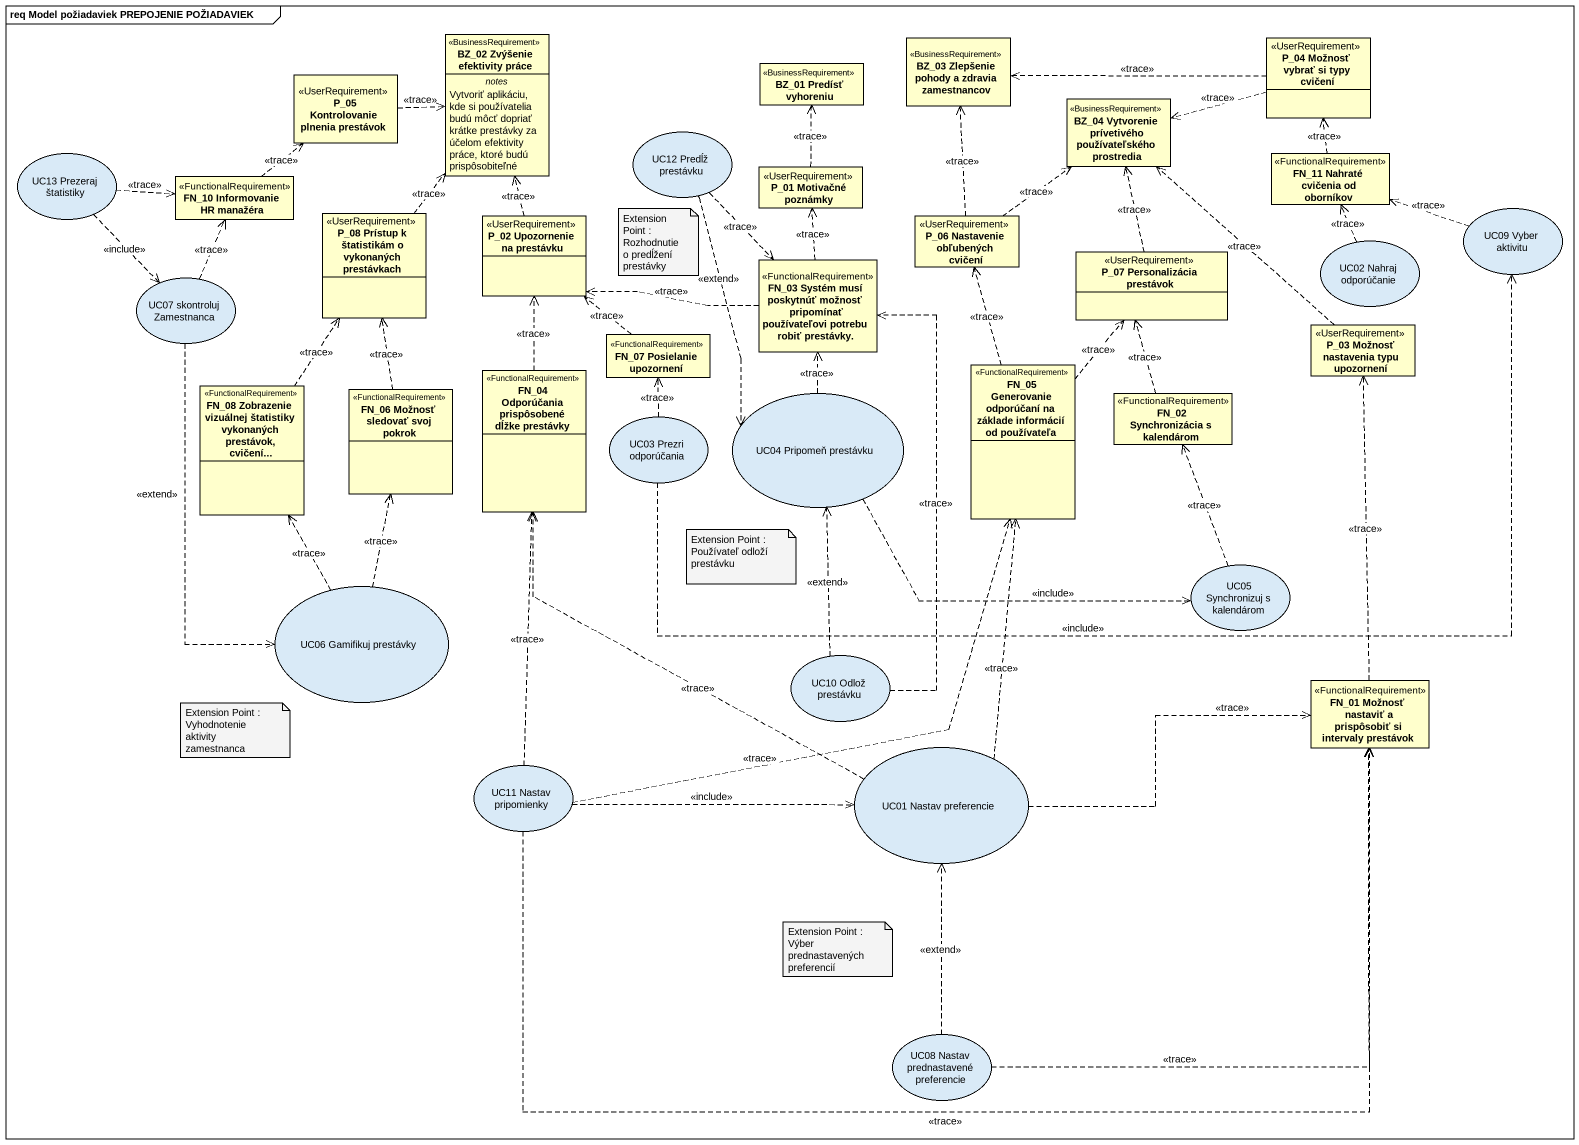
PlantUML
@startuml
mainframe req Model požiadaviek PREPOJENIE POŽIADAVIEK
allowmixing
hide circle
hide empty members
class "BZ_02 Zvýšenie efektivity práce" as BZ_02_Zvýšenie_efektivity <<BusinessRequirement>> {
  -- notes --
  Vytvoriť aplikáciu, kde si používatelia budú môcť dopriať krátke prestávky za účelom efektivity práce, ktoré budú prispôsobiteľné
}
class "BZ_03 Zlepšenie pohody a zdravia zamestnancov" as BZ_03_Zlepšenie_pohody_a <<BusinessRequirement>>
class "P_04 Možnosť vybrať si typy cvičení" as P_04_Možnosť_vybrať_si_typy <<UserRequirement>>
class "P_05 Kontrolovanie plnenia prestávok" as P_05_Kontrolovanie_plnenia <<UserRequirement>>
class "BZ_01 Predísť vyhoreniu" as BZ_01_Predísť_vyhoreniu <<BusinessRequirement>>
class "BZ_04 Vytvorenie prívetivého používateľského prostredia" as BZ_04_Vytvorenie <<BusinessRequirement>>
usecase "UC12 Predĺž prestávku" as UC12_Predĺž_prestávku
usecase "UC13 Prezeraj štatistiky" as UC13_Prezeraj_štatistiky
class "FN_10 Informovanie HR manažéra" as FN_10_Informovanie_HR <<FunctionalRequirement>>
class "P_01 Motivačné poznámky" as P_01_Motivačné_poznámky <<UserRequirement>>
class "FN_11 Nahraté cvičenia od oborníkov" as FN_11_Nahraté_cvičenia_od <<FunctionalRequirement>>
class "P_08 Prístup k štatistikám o vykonaných prestávkach" as P_08_Prístup_k_štatistikám <<UserRequirement>>
class "P_02 Upozornenie na prestávku" as P_02_Upozornenie_na <<UserRequirement>>
class "P_06 Nastavenie obľubených cvičení" as P_06_Nastavenie_obľubených <<UserRequirement>>
usecase "UC09 Vyber aktivitu" as UC09_Vyber_aktivitu
class "FN_03 Systém musí poskytnúť možnosť pripomínať používateľovi potrebu robiť prestávky." as FN_03_Systém_musí_poskytnúť <<FunctionalRequirement>>
class "P_07 Personalizácia prestávok" as P_07_Personalizácia <<UserRequirement>>
usecase "UC02 Nahraj odporúčanie" as UC02_Nahraj_odporúčanie
usecase "UC07 skontroluj Zamestnanca" as UC07_skontroluj_Zamestnanca
class "FN_07 Posielanie upozornení" as FN_07_Posielanie_upozornení <<FunctionalRequirement>>
class "P_03 Možnosť nastavenia typu upozornení" as P_03_Možnosť_nastavenia <<UserRequirement>>
class "FN_08 Zobrazenie vizuálnej štatistiky vykonaných prestávok, cvičení..." as FN_08_Zobrazenie_vizuálnej <<FunctionalRequirement>>
class "FN_06 Možnosť sledovať svoj pokrok" as FN_06_Možnosť_sledovať_svoj <<FunctionalRequirement>>
class "FN_04 Odporúčania prispôsobené dĺžke prestávky" as FN_04_Odporúčania <<FunctionalRequirement>>
usecase "UC04 Pripomeň prestávku" as UC04_Pripomeň_prestávku
class "FN_05 Generovanie odporúčaní na základe informácií od používateľa" as FN_05_Generovanie <<FunctionalRequirement>>
class "FN_02 Synchronizácia s kalendárom" as FN_02_Synchronizácia_s <<FunctionalRequirement>>
usecase "UC03 Prezri odporúčania" as UC03_Prezri_odporúčania
usecase "UC05 Synchronizuj s kalendárom" as UC05_Synchronizuj_s
usecase "UC06 Gamifikuj prestávky" as UC06_Gamifikuj_prestávky
usecase "UC10 Odlož prestávku" as UC10_Odlož_prestávku
class "FN_01 Možnosť nastaviť a prispôsobiť si intervaly prestávok" as FN_01_Možnosť_nastaviť_a <<FunctionalRequirement>>
usecase "UC11 Nastav pripomienky" as UC11_Nastav_pripomienky
usecase "UC01 Nastav preferencie" as UC01_Nastav_preferencie
usecase "UC08 Nastav prednastavené preferencie" as UC08_Nastav_prednastavené
P_04_Možnosť_vybrať_si_typy .left.> BZ_03_Zlepšenie_pohody_a : <<trace>>
P_04_Možnosť_vybrať_si_typy .left.> BZ_04_Vytvorenie : <<trace>>
P_05_Kontrolovanie_plnenia .right.> BZ_02_Zvýšenie_efektivity : <<trace>>
UC12_Predĺž_prestávku ..> FN_03_Systém_musí_poskytnúť : <<trace>>
UC12_Predĺž_prestávku ..> UC04_Pripomeň_prestávku : <<extend>>
UC13_Prezeraj_štatistiky .right.> FN_10_Informovanie_HR : <<trace>>
UC13_Prezeraj_štatistiky ..> UC07_skontroluj_Zamestnanca : <<include>>
FN_10_Informovanie_HR .up.> P_05_Kontrolovanie_plnenia : <<trace>>
P_01_Motivačné_poznámky .up.> BZ_01_Predísť_vyhoreniu : <<trace>>
FN_11_Nahraté_cvičenia_od .up.> P_04_Možnosť_vybrať_si_typy : <<trace>>
P_08_Prístup_k_štatistikám .up.> BZ_02_Zvýšenie_efektivity : <<trace>>
P_02_Upozornenie_na .up.> BZ_02_Zvýšenie_efektivity : <<trace>>
P_06_Nastavenie_obľubených .up.> BZ_03_Zlepšenie_pohody_a : <<trace>>
P_06_Nastavenie_obľubených .up.> BZ_04_Vytvorenie : <<trace>>
UC09_Vyber_aktivitu .left.> FN_11_Nahraté_cvičenia_od : <<trace>>
FN_03_Systém_musí_poskytnúť .up.> P_01_Motivačné_poznámky : <<trace>>
FN_03_Systém_musí_poskytnúť .left.> P_02_Upozornenie_na : <<trace>>
P_07_Personalizácia .up.> BZ_04_Vytvorenie : <<trace>>
UC02_Nahraj_odporúčanie .up.> FN_11_Nahraté_cvičenia_od : <<trace>>
UC07_skontroluj_Zamestnanca .up.> FN_10_Informovanie_HR : <<trace>>
UC07_skontroluj_Zamestnanca ..> UC06_Gamifikuj_prestávky : <<extend>>
FN_07_Posielanie_upozornení .up.> P_02_Upozornenie_na : <<trace>>
P_03_Možnosť_nastavenia .up.> BZ_04_Vytvorenie : <<trace>>
FN_08_Zobrazenie_vizuálnej .up.> P_08_Prístup_k_štatistikám : <<trace>>
FN_06_Možnosť_sledovať_svoj .up.> P_08_Prístup_k_štatistikám : <<trace>>
FN_04_Odporúčania .up.> P_02_Upozornenie_na : <<trace>>
UC04_Pripomeň_prestávku .up.> FN_03_Systém_musí_poskytnúť : <<trace>>
UC04_Pripomeň_prestávku .right.> UC05_Synchronizuj_s : <<include>>
FN_05_Generovanie .up.> P_06_Nastavenie_obľubených : <<trace>>
FN_05_Generovanie .up.> P_07_Personalizácia : <<trace>>
FN_02_Synchronizácia_s .up.> P_07_Personalizácia : <<trace>>
UC03_Prezri_odporúčania .right.> UC09_Vyber_aktivitu : <<include>>
UC03_Prezri_odporúčania .up.> FN_07_Posielanie_upozornení : <<trace>>
UC05_Synchronizuj_s .up.> FN_02_Synchronizácia_s : <<trace>>
UC06_Gamifikuj_prestávky .up.> FN_08_Zobrazenie_vizuálnej : <<trace>>
UC06_Gamifikuj_prestávky .up.> FN_06_Možnosť_sledovať_svoj : <<trace>>
UC10_Odlož_prestávku .up.> FN_03_Systém_musí_poskytnúť : <<trace>>
UC10_Odlož_prestávku .up.> UC04_Pripomeň_prestávku : <<extend>>
FN_01_Možnosť_nastaviť_a .up.> P_03_Možnosť_nastavenia : <<trace>>
UC11_Nastav_pripomienky .up.> FN_04_Odporúčania : <<trace>>
UC11_Nastav_pripomienky .up.> FN_05_Generovanie : <<trace>>
UC11_Nastav_pripomienky .right.> FN_01_Možnosť_nastaviť_a : <<trace>>
UC11_Nastav_pripomienky .right.> UC01_Nastav_preferencie : <<include>>
UC01_Nastav_preferencie .up.> FN_04_Odporúčania : <<trace>>
UC01_Nastav_preferencie .up.> FN_05_Generovanie : <<trace>>
UC01_Nastav_preferencie .right.> FN_01_Možnosť_nastaviť_a : <<trace>>
UC08_Nastav_prednastavené .up.> FN_01_Možnosť_nastaviť_a : <<trace>>
UC08_Nastav_prednastavené .up.> UC01_Nastav_preferencie : <<extend>>
note as N1
  Extension Point : Rozhodnutie o predĺžení prestávky
end note
note as N2
  Extension Point : Používateľ odloží prestávku
end note
note as N3
  Extension Point : Vyhodnotenie aktivity zamestnanca
end note
note as N4
  Extension Point : Výber prednastavených preferencií
end note
@enduml
